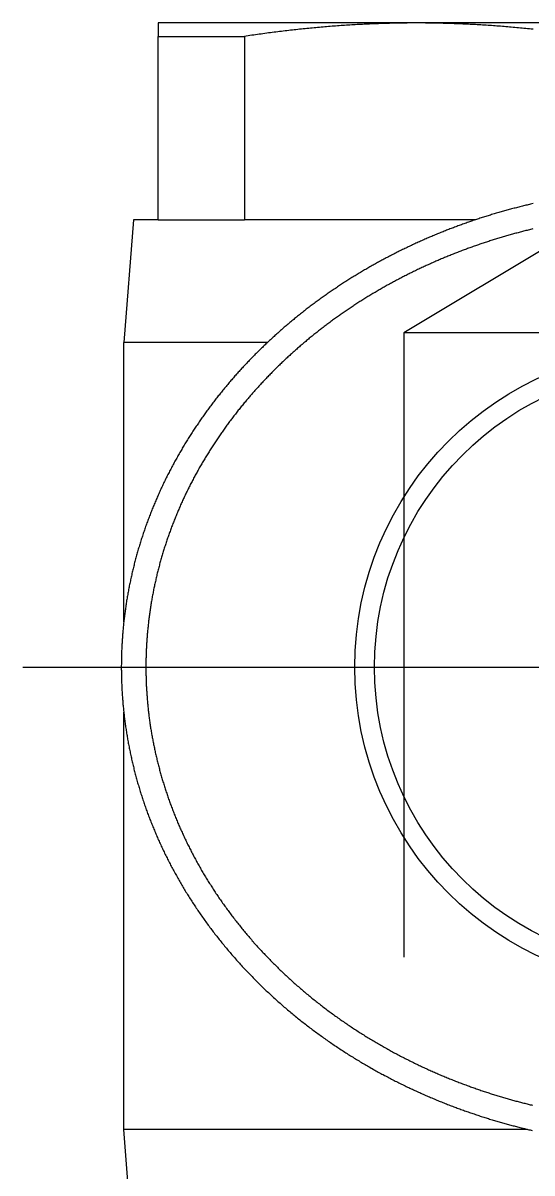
# Model space of a CAD drawing. Extents: x -56 to 44, y -57 to 15.
# Drawn here: x 17.83 to 28.18, y -10.29 to 13.1 of the extents above; entities that cross this region are included whole.
import ezdxf

# ---------------------------------------------------------------- set-up
doc = ezdxf.new("R2010")
doc.units = 0
doc.linetypes.add('CENTER', pattern=[50.8, 31.75, -6.35, 6.35, -6.35])
doc.linetypes.add('DASHED', pattern=[19.05, 12.7, -6.35])
doc.layers.get('0').update_dxf_attribs({"linetype": 'CONTINUOUS'})
doc.layers.add('CENTER', color=1, linetype='CENTER')

msp = doc.modelspace()

# ---------------------------------------------------------------- linework, layer by layer
at = {"color": 7, "linetype": 'CONTINUOUS'}
for p, q in [((25.831, 13.1), (20.581, 13.1)), ((20.581, 13.1), (20.581, 12.827)), ((36.331, 13.1), (25.831, 13.1)), ((20.581, 12.827), (22.334, 12.827)), ((20.581, 9.1), (20.581, 12.827)), ((22.334, 12.827), (22.334, 9.1)), ((20.081, 9.1), (19.881, 6.6)), ((20.581, 9.1), (20.081, 9.1)), ((20.581, 9.1), (22.334, 9.1)), ((22.992, 9.1), (22.334, 9.1)), ((27.043, 9.1), (22.992, 9.1)), ((22.801, 6.6), (19.881, 6.6)), ((19.881, 0.918), (19.881, 6.6)), ((19.881, -9.4), (19.881, -0.918)), ((28.094, -9.4), (19.881, -9.4)), ((20.081, -11.9), (19.881, -9.4))]:
    msp.add_line(p, q, dxfattribs=at)
at = {"color": 3, "linetype": 'DASHED'}
for p, q in [((31.081, 10.105), (25.581, 6.8)), ((36.581, 6.8), (25.581, 6.8)), ((25.581, 6.8), (25.581, -26.2))]:
    msp.add_line(p, q, dxfattribs=at)
at = {"color": 7}
for points in [[(25.831, 13.1, 0), (25.795, 13.1, 0), (25.758, 13.1, 0), (25.721, 13.1, 0), (25.685, 13.1, 0), (25.648, 13.099, 0), (25.611, 13.099, 0), (25.575, 13.098, 0), (25.538, 13.098, 0), (25.502, 13.098, 0), (25.465, 13.097, 0), (25.429, 13.096, 0), (25.392, 13.095, 0), (25.356, 13.095, 0), (25.319, 13.094, 0), (25.283, 13.093, 0), (25.246, 13.092, 0), (25.21, 13.091, 0), (25.173, 13.09, 0), (25.137, 13.089, 0), (25.101, 13.088, 0), (25.064, 13.086, 0), (25.028, 13.085, 0), (24.991, 13.084, 0), (24.955, 13.082, 0), (24.919, 13.081, 0), (24.882, 13.079, 0), (24.846, 13.078, 0), (24.809, 13.076, 0), (24.773, 13.074, 0), (24.737, 13.072, 0), (24.7, 13.07, 0), (24.664, 13.069, 0), (24.628, 13.067, 0), (24.591, 13.065, 0), (24.555, 13.062, 0), (24.518, 13.06, 0), (24.482, 13.058, 0), (24.446, 13.056, 0), (24.409, 13.053, 0), (24.373, 13.051, 0), (24.336, 13.049, 0), (24.3, 13.046, 0), (24.264, 13.044, 0), (24.227, 13.041, 0), (24.191, 13.038, 0), (24.154, 13.036, 0), (24.118, 13.033, 0), (24.081, 13.03, 0), (24.045, 13.027, 0), (24.008, 13.024, 0), (23.972, 13.021, 0), (23.935, 13.018, 0), (23.898, 13.015, 0), (23.862, 13.011, 0), (23.825, 13.008, 0), (23.788, 13.005, 0), (23.752, 13.001, 0), (23.715, 12.998, 0), (23.678, 12.994, 0), (23.642, 12.991, 0), (23.605, 12.987, 0), (23.568, 12.983, 0), (23.531, 12.98, 0), (23.494, 12.976, 0), (23.458, 12.972, 0), (23.421, 12.968, 0), (23.384, 12.964, 0), (23.347, 12.96, 0), (23.31, 12.956, 0), (23.273, 12.952, 0), (23.236, 12.947, 0), (23.198, 12.943, 0), (23.161, 12.939, 0), (23.124, 12.934, 0), (23.087, 12.93, 0), (23.05, 12.925, 0), (23.012, 12.921, 0), (22.975, 12.916, 0), (22.938, 12.911, 0), (22.9, 12.906, 0), (22.863, 12.902, 0), (22.825, 12.897, 0), (22.788, 12.892, 0), (22.75, 12.887, 0), (22.713, 12.882, 0), (22.675, 12.876, 0), (22.637, 12.871, 0), (22.599, 12.866, 0), (22.562, 12.86, 0), (22.524, 12.855, 0), (22.486, 12.85, 0), (22.448, 12.844, 0), (22.41, 12.838, 0), (22.372, 12.833, 0), (22.334, 12.827, 0)], [(28.205, 12.972, 0), (28.168, 12.976, 0), (28.131, 12.98, 0), (28.095, 12.983, 0), (28.058, 12.987, 0), (28.021, 12.991, 0), (27.984, 12.994, 0), (27.948, 12.998, 0), (27.911, 13.001, 0), (27.874, 13.005, 0), (27.838, 13.008, 0), (27.801, 13.011, 0), (27.764, 13.015, 0), (27.728, 13.018, 0), (27.691, 13.021, 0), (27.655, 13.024, 0), (27.618, 13.027, 0), (27.582, 13.03, 0), (27.545, 13.033, 0), (27.509, 13.036, 0), (27.472, 13.038, 0), (27.436, 13.041, 0), (27.399, 13.044, 0), (27.363, 13.046, 0), (27.326, 13.049, 0), (27.29, 13.051, 0), (27.253, 13.053, 0), (27.217, 13.056, 0), (27.181, 13.058, 0), (27.144, 13.06, 0), (27.108, 13.062, 0), (27.072, 13.065, 0), (27.035, 13.067, 0), (26.999, 13.069, 0), (26.962, 13.07, 0), (26.926, 13.072, 0), (26.89, 13.074, 0), (26.853, 13.076, 0), (26.817, 13.078, 0), (26.781, 13.079, 0), (26.744, 13.081, 0), (26.708, 13.082, 0), (26.672, 13.084, 0), (26.635, 13.085, 0), (26.599, 13.086, 0), (26.562, 13.088, 0), (26.526, 13.089, 0), (26.489, 13.09, 0), (26.453, 13.091, 0), (26.417, 13.092, 0), (26.38, 13.093, 0), (26.344, 13.094, 0), (26.307, 13.095, 0), (26.271, 13.095, 0), (26.234, 13.096, 0), (26.198, 13.097, 0), (26.161, 13.098, 0), (26.125, 13.098, 0), (26.088, 13.098, 0), (26.051, 13.099, 0), (26.015, 13.099, 0), (25.978, 13.1, 0), (25.942, 13.1, 0), (25.905, 13.1, 0), (25.868, 13.1, 0), (25.831, 13.1, 0)], [(28.206, 9.426, 0), (28.182, 9.421, 0), (28.157, 9.415, 0), (28.133, 9.409, 0), (28.109, 9.404, 0), (28.085, 9.398, 0), (28.061, 9.392, 0), (28.036, 9.386, 0), (28.012, 9.38, 0), (27.988, 9.374, 0), (27.964, 9.368, 0), (27.94, 9.362, 0), (27.916, 9.356, 0), (27.891, 9.35, 0), (27.867, 9.344, 0), (27.843, 9.337, 0), (27.819, 9.331, 0), (27.795, 9.325, 0), (27.771, 9.318, 0), (27.747, 9.312, 0), (27.723, 9.305, 0), (27.699, 9.299, 0), (27.675, 9.292, 0), (27.651, 9.286, 0), (27.627, 9.279, 0), (27.603, 9.272, 0), (27.579, 9.265, 0), (27.555, 9.259, 0), (27.531, 9.252, 0), (27.507, 9.245, 0), (27.483, 9.238, 0), (27.459, 9.231, 0), (27.435, 9.224, 0), (27.412, 9.217, 0), (27.388, 9.209, 0), (27.364, 9.202, 0), (27.34, 9.195, 0), (27.316, 9.188, 0), (27.292, 9.18, 0), (27.268, 9.173, 0), (27.245, 9.165, 0), (27.221, 9.158, 0), (27.197, 9.15, 0), (27.174, 9.143, 0), (27.15, 9.135, 0), (27.126, 9.128, 0), (27.102, 9.12, 0), (27.079, 9.112, 0), (27.055, 9.104, 0), (27.031, 9.096, 0), (27.008, 9.088, 0), (26.984, 9.08, 0), (26.96, 9.072, 0), (26.937, 9.064, 0), (26.913, 9.056, 0), (26.89, 9.048, 0), (26.866, 9.04, 0), (26.843, 9.032, 0), (26.819, 9.023, 0), (26.796, 9.015, 0), (26.772, 9.006, 0), (26.749, 8.998, 0), (26.725, 8.989, 0), (26.702, 8.981, 0), (26.678, 8.972, 0), (26.655, 8.964, 0), (26.632, 8.955, 0), (26.608, 8.946, 0), (26.585, 8.937, 0), (26.562, 8.929, 0), (26.538, 8.92, 0), (26.515, 8.911, 0), (26.492, 8.902, 0), (26.469, 8.893, 0), (26.445, 8.884, 0), (26.422, 8.875, 0), (26.399, 8.865, 0), (26.376, 8.856, 0), (26.352, 8.847, 0), (26.329, 8.838, 0), (26.306, 8.828, 0), (26.283, 8.819, 0), (26.26, 8.809, 0), (26.237, 8.8, 0), (26.214, 8.79, 0), (26.191, 8.781, 0), (26.168, 8.771, 0), (26.145, 8.761, 0), (26.122, 8.751, 0), (26.099, 8.742, 0), (26.076, 8.732, 0), (26.053, 8.722, 0), (26.03, 8.712, 0), (26.007, 8.702, 0), (25.984, 8.692, 0), (25.961, 8.682, 0), (25.939, 8.672, 0), (25.916, 8.661, 0), (25.893, 8.651, 0), (25.87, 8.641, 0), (25.847, 8.631, 0), (25.825, 8.62, 0), (25.802, 8.61, 0), (25.779, 8.599, 0), (25.756, 8.589, 0), (25.734, 8.578, 0), (25.711, 8.567, 0), (25.689, 8.557, 0), (25.666, 8.546, 0), (25.643, 8.535, 0), (25.621, 8.524, 0), (25.598, 8.514, 0), (25.576, 8.503, 0), (25.553, 8.492, 0), (25.531, 8.481, 0), (25.508, 8.47, 0), (25.486, 8.459, 0), (25.464, 8.447, 0), (25.441, 8.436, 0), (25.419, 8.425, 0), (25.396, 8.414, 0), (25.374, 8.402, 0), (25.352, 8.391, 0), (25.33, 8.379, 0), (25.307, 8.368, 0), (25.285, 8.356, 0), (25.263, 8.345, 0), (25.241, 8.333, 0), (25.218, 8.321, 0), (25.196, 8.31, 0), (25.174, 8.298, 0), (25.152, 8.286, 0), (25.13, 8.274, 0), (25.108, 8.262, 0), (25.086, 8.25, 0), (25.064, 8.238, 0), (25.042, 8.226, 0), (25.02, 8.214, 0), (24.998, 8.202, 0), (24.976, 8.189, 0), (24.954, 8.177, 0), (24.933, 8.165, 0), (24.911, 8.152, 0), (24.889, 8.14, 0), (24.867, 8.128, 0), (24.845, 8.115, 0), (24.824, 8.102, 0), (24.802, 8.09, 0), (24.78, 8.077, 0), (24.759, 8.064, 0), (24.737, 8.052, 0), (24.715, 8.039, 0), (24.694, 8.026, 0), (24.672, 8.013, 0), (24.651, 8, 0), (24.629, 7.987, 0), (24.608, 7.974, 0), (24.587, 7.961, 0), (24.565, 7.948, 0), (24.544, 7.935, 0), (24.522, 7.921, 0), (24.501, 7.908, 0), (24.48, 7.895, 0), (24.459, 7.881, 0), (24.437, 7.868, 0), (24.416, 7.854, 0), (24.395, 7.841, 0), (24.374, 7.827, 0), (24.353, 7.814, 0), (24.331, 7.8, 0), (24.311, 7.786, 0), (24.29, 7.773, 0), (24.268, 7.759, 0), (24.247, 7.745, 0), (24.227, 7.731, 0), (24.206, 7.717, 0), (24.185, 7.703, 0), (24.164, 7.689, 0), (24.143, 7.675, 0), (24.122, 7.661, 0), (24.102, 7.647, 0), (24.081, 7.632, 0), (24.06, 7.618, 0), (24.04, 7.604, 0), (24.019, 7.589, 0), (23.998, 7.575, 0), (23.978, 7.56, 0), (23.957, 7.546, 0), (23.937, 7.531, 0), (23.916, 7.517, 0), (23.896, 7.502, 0), (23.875, 7.487, 0), (23.855, 7.473, 0), (23.835, 7.458, 0), (23.814, 7.443, 0), (23.794, 7.428, 0), (23.774, 7.413, 0), (23.754, 7.398, 0), (23.734, 7.383, 0), (23.713, 7.368, 0), (23.693, 7.353, 0), (23.673, 7.338, 0), (23.653, 7.323, 0), (23.633, 7.307, 0), (23.613, 7.292, 0), (23.593, 7.277, 0), (23.574, 7.261, 0), (23.554, 7.246, 0), (23.534, 7.23, 0), (23.514, 7.215, 0), (23.494, 7.199, 0), (23.475, 7.183, 0), (23.455, 7.168, 0), (23.435, 7.152, 0), (23.416, 7.136, 0), (23.396, 7.12, 0), (23.377, 7.105, 0), (23.357, 7.089, 0), (23.338, 7.073, 0), (23.318, 7.057, 0), (23.299, 7.041, 0), (23.28, 7.025, 0), (23.26, 7.008, 0), (23.241, 6.992, 0), (23.222, 6.976, 0), (23.203, 6.96, 0), (23.184, 6.943, 0), (23.165, 6.927, 0), (23.145, 6.911, 0), (23.126, 6.894, 0), (23.107, 6.878, 0), (23.088, 6.861, 0), (23.07, 6.845, 0), (23.051, 6.828, 0), (23.032, 6.811, 0), (23.013, 6.795, 0), (22.994, 6.778, 0), (22.976, 6.761, 0), (22.957, 6.744, 0), (22.938, 6.727, 0), (22.92, 6.71, 0), (22.901, 6.693, 0), (22.883, 6.676, 0), (22.864, 6.659, 0), (22.846, 6.642, 0), (22.827, 6.625, 0), (22.809, 6.608, 0), (22.791, 6.59, 0), (22.772, 6.573, 0), (22.754, 6.556, 0), (22.736, 6.538, 0), (22.718, 6.521, 0), (22.7, 6.503, 0), (22.681, 6.486, 0), (22.663, 6.468, 0), (22.646, 6.451, 0), (22.628, 6.433, 0), (22.61, 6.415, 0), (22.592, 6.398, 0), (22.574, 6.38, 0), (22.556, 6.362, 0), (22.539, 6.344, 0), (22.521, 6.326, 0), (22.503, 6.308, 0), (22.486, 6.29, 0), (22.468, 6.272, 0), (22.451, 6.254, 0), (22.433, 6.236, 0), (22.416, 6.218, 0), (22.398, 6.199, 0), (22.381, 6.181, 0), (22.364, 6.163, 0), (22.346, 6.144, 0), (22.329, 6.126, 0), (22.312, 6.108, 0), (22.295, 6.089, 0), (22.278, 6.071, 0), (22.261, 6.052, 0), (22.244, 6.033, 0), (22.227, 6.015, 0), (22.21, 5.996, 0), (22.193, 5.977, 0), (22.177, 5.959, 0), (22.16, 5.94, 0), (22.143, 5.921, 0), (22.127, 5.902, 0), (22.11, 5.883, 0), (22.093, 5.864, 0), (22.077, 5.845, 0), (22.061, 5.826, 0), (22.044, 5.807, 0), (22.028, 5.787, 0), (22.011, 5.768, 0), (21.995, 5.749, 0), (21.979, 5.73, 0), (21.963, 5.71, 0), (21.947, 5.691, 0), (21.93, 5.672, 0), (21.915, 5.652, 0), (21.898, 5.633, 0), (21.883, 5.613, 0), (21.867, 5.593, 0), (21.851, 5.574, 0), (21.835, 5.554, 0), (21.819, 5.534, 0), (21.804, 5.515, 0), (21.788, 5.495, 0), (21.773, 5.475, 0), (21.757, 5.455, 0), (21.741, 5.435, 0), (21.726, 5.415, 0), (21.711, 5.395, 0), (21.695, 5.375, 0), (21.68, 5.355, 0), (21.665, 5.335, 0), (21.65, 5.315, 0), (21.634, 5.294, 0), (21.619, 5.274, 0), (21.604, 5.254, 0), (21.589, 5.233, 0), (21.574, 5.213, 0), (21.559, 5.193, 0), (21.545, 5.172, 0), (21.53, 5.152, 0), (21.515, 5.131, 0), (21.5, 5.11, 0), (21.486, 5.09, 0), (21.471, 5.069, 0), (21.457, 5.048, 0), (21.442, 5.028, 0), (21.428, 5.007, 0), (21.414, 4.986, 0), (21.399, 4.965, 0), (21.385, 4.944, 0), (21.371, 4.923, 0), (21.357, 4.902, 0), (21.343, 4.881, 0), (21.328, 4.86, 0), (21.315, 4.839, 0), (21.301, 4.818, 0), (21.287, 4.796, 0), (21.273, 4.775, 0), (21.259, 4.754, 0), (21.245, 4.732, 0), (21.232, 4.711, 0), (21.218, 4.69, 0), (21.205, 4.668, 0), (21.191, 4.647, 0), (21.178, 4.625, 0), (21.164, 4.604, 0), (21.151, 4.582, 0), (21.138, 4.56, 0), (21.125, 4.538, 0), (21.111, 4.517, 0), (21.098, 4.495, 0), (21.085, 4.473, 0), (21.072, 4.451, 0), (21.059, 4.429, 0), (21.047, 4.407, 0), (21.034, 4.385, 0), (21.021, 4.363, 0), (21.008, 4.341, 0), (20.996, 4.319, 0), (20.983, 4.297, 0), (20.971, 4.275, 0), (20.958, 4.253, 0), (20.946, 4.231, 0), (20.933, 4.208, 0), (20.921, 4.186, 0), (20.909, 4.164, 0), (20.897, 4.141, 0), (20.885, 4.119, 0), (20.872, 4.096, 0), (20.861, 4.074, 0), (20.849, 4.051, 0), (20.837, 4.029, 0), (20.825, 4.006, 0), (20.813, 3.984, 0), (20.802, 3.961, 0), (20.79, 3.938, 0), (20.779, 3.915, 0), (20.767, 3.893, 0), (20.756, 3.87, 0), (20.744, 3.847, 0), (20.733, 3.824, 0), (20.722, 3.801, 0), (20.71, 3.778, 0), (20.699, 3.755, 0), (20.688, 3.732, 0), (20.677, 3.709, 0), (20.666, 3.686, 0), (20.656, 3.663, 0), (20.645, 3.64, 0), (20.634, 3.617, 0), (20.623, 3.594, 0), (20.613, 3.57, 0), (20.602, 3.547, 0), (20.592, 3.524, 0), (20.581, 3.5, 0), (20.571, 3.477, 0), (20.561, 3.454, 0), (20.551, 3.43, 0), (20.541, 3.407, 0), (20.53, 3.383, 0), (20.52, 3.36, 0), (20.511, 3.336, 0), (20.501, 3.313, 0), (20.491, 3.289, 0), (20.481, 3.266, 0), (20.471, 3.242, 0), (20.462, 3.218, 0), (20.452, 3.194, 0), (20.443, 3.171, 0), (20.433, 3.147, 0), (20.424, 3.123, 0), (20.415, 3.099, 0), (20.406, 3.075, 0), (20.397, 3.052, 0), (20.388, 3.028, 0), (20.379, 3.004, 0), (20.37, 2.98, 0), (20.361, 2.956, 0), (20.352, 2.932, 0), (20.343, 2.908, 0), (20.335, 2.884, 0), (20.326, 2.86, 0), (20.318, 2.836, 0), (20.309, 2.811, 0), (20.301, 2.787, 0), (20.293, 2.763, 0), (20.284, 2.739, 0), (20.276, 2.715, 0), (20.268, 2.69, 0), (20.26, 2.666, 0), (20.252, 2.642, 0), (20.244, 2.617, 0), (20.237, 2.593, 0), (20.229, 2.569, 0), (20.221, 2.544, 0), (20.214, 2.52, 0), (20.206, 2.495, 0), (20.199, 2.471, 0), (20.191, 2.446, 0), (20.184, 2.422, 0), (20.177, 2.397, 0), (20.17, 2.373, 0), (20.163, 2.348, 0), (20.156, 2.324, 0), (20.149, 2.299, 0), (20.142, 2.274, 0), (20.135, 2.25, 0), (20.128, 2.225, 0), (20.122, 2.2, 0), (20.115, 2.176, 0), (20.109, 2.151, 0), (20.102, 2.126, 0), (20.096, 2.102, 0), (20.09, 2.077, 0), (20.083, 2.052, 0), (20.077, 2.027, 0), (20.071, 2.002, 0), (20.065, 1.978, 0), (20.059, 1.953, 0), (20.053, 1.928, 0), (20.048, 1.903, 0), (20.042, 1.878, 0), (20.036, 1.853, 0), (20.031, 1.828, 0), (20.026, 1.803, 0), (20.02, 1.778, 0), (20.015, 1.753, 0), (20.009, 1.728, 0), (20.004, 1.703, 0), (19.999, 1.678, 0), (19.994, 1.653, 0), (19.989, 1.628, 0), (19.985, 1.603, 0), (19.98, 1.578, 0), (19.975, 1.553, 0), (19.97, 1.528, 0), (19.966, 1.503, 0), (19.961, 1.477, 0), (19.957, 1.452, 0), (19.953, 1.427, 0), (19.948, 1.402, 0), (19.944, 1.377, 0), (19.94, 1.352, 0), (19.936, 1.326, 0), (19.932, 1.301, 0), (19.928, 1.276, 0), (19.924, 1.251, 0), (19.921, 1.225, 0), (19.917, 1.2, 0), (19.913, 1.175, 0), (19.91, 1.15, 0), (19.907, 1.124, 0), (19.903, 1.099, 0), (19.9, 1.074, 0), (19.897, 1.049, 0), (19.893, 1.023, 0), (19.89, 0.998, 0), (19.887, 0.973, 0), (19.885, 0.947, 0), (19.882, 0.922, 0), (19.879, 0.897, 0), (19.876, 0.871, 0), (19.874, 0.846, 0), (19.871, 0.82, 0), (19.869, 0.795, 0), (19.866, 0.77, 0), (19.864, 0.744, 0), (19.862, 0.719, 0), (19.86, 0.693, 0), (19.858, 0.668, 0), (19.856, 0.643, 0), (19.854, 0.617, 0), (19.852, 0.592, 0), (19.85, 0.566, 0), (19.849, 0.541, 0), (19.847, 0.516, 0), (19.846, 0.49, 0), (19.844, 0.465, 0), (19.843, 0.439, 0), (19.841, 0.414, 0), (19.84, 0.388, 0), (19.839, 0.363, 0), (19.838, 0.337, 0), (19.837, 0.312, 0), (19.836, 0.287, 0), (19.835, 0.261, 0), (19.835, 0.236, 0), (19.834, 0.21, 0), (19.833, 0.185, 0), (19.833, 0.159, 0), (19.832, 0.134, 0), (19.832, 0.108, 0), (19.832, 0.083, 0), (19.832, 0.057, 0), (19.831, 0.032, 0), (19.831, 0.006, 0), (19.831, -0.019, 0), (19.831, -0.045, 0), (19.832, -0.07, 0), (19.832, -0.096, 0), (19.832, -0.121, 0), (19.833, -0.146, 0), (19.833, -0.172, 0), (19.834, -0.197, 0), (19.834, -0.223, 0), (19.835, -0.248, 0), (19.836, -0.274, 0), (19.837, -0.299, 0), (19.838, -0.325, 0), (19.839, -0.35, 0), (19.84, -0.376, 0), (19.841, -0.401, 0), (19.842, -0.427, 0), (19.843, -0.452, 0), (19.845, -0.477, 0), (19.846, -0.503, 0), (19.848, -0.528, 0), (19.849, -0.554, 0), (19.851, -0.579, 0), (19.853, -0.605, 0), (19.855, -0.63, 0), (19.857, -0.656, 0), (19.859, -0.681, 0), (19.861, -0.707, 0), (19.863, -0.732, 0), (19.865, -0.757, 0), (19.868, -0.783, 0), (19.87, -0.808, 0), (19.873, -0.834, 0), (19.875, -0.859, 0), (19.878, -0.885, 0), (19.881, -0.91, 0), (19.883, -0.935, 0), (19.886, -0.961, 0), (19.889, -0.986, 0), (19.892, -1.012, 0), (19.895, -1.037, 0), (19.898, -1.062, 0), (19.902, -1.088, 0), (19.905, -1.113, 0), (19.908, -1.139, 0), (19.912, -1.164, 0), (19.915, -1.189, 0), (19.919, -1.215, 0), (19.923, -1.24, 0), (19.927, -1.265, 0), (19.93, -1.291, 0), (19.934, -1.316, 0), (19.938, -1.341, 0), (19.942, -1.367, 0), (19.947, -1.392, 0), (19.951, -1.418, 0), (19.955, -1.443, 0), (19.96, -1.468, 0), (19.964, -1.494, 0), (19.969, -1.519, 0), (19.973, -1.544, 0), (19.978, -1.569, 0), (19.983, -1.595, 0), (19.988, -1.62, 0), (19.993, -1.645, 0), (19.998, -1.671, 0), (20.003, -1.696, 0), (20.008, -1.721, 0), (20.013, -1.746, 0), (20.019, -1.772, 0), (20.024, -1.797, 0), (20.03, -1.822, 0), (20.035, -1.847, 0), (20.041, -1.873, 0), (20.047, -1.898, 0), (20.052, -1.923, 0), (20.058, -1.948, 0), (20.064, -1.973, 0), (20.07, -1.999, 0), (20.076, -2.024, 0), (20.083, -2.049, 0), (20.089, -2.074, 0), (20.095, -2.099, 0), (20.102, -2.124, 0), (20.108, -2.15, 0), (20.115, -2.175, 0), (20.122, -2.2, 0), (20.128, -2.225, 0), (20.135, -2.25, 0), (20.142, -2.275, 0), (20.149, -2.3, 0), (20.156, -2.325, 0), (20.163, -2.35, 0), (20.17, -2.376, 0), (20.178, -2.401, 0), (20.185, -2.426, 0), (20.192, -2.451, 0), (20.2, -2.476, 0), (20.208, -2.501, 0), (20.215, -2.526, 0), (20.223, -2.551, 0), (20.231, -2.576, 0), (20.239, -2.601, 0), (20.247, -2.626, 0), (20.255, -2.651, 0), (20.263, -2.675, 0), (20.271, -2.7, 0), (20.28, -2.725, 0), (20.288, -2.75, 0), (20.297, -2.775, 0), (20.305, -2.8, 0), (20.314, -2.825, 0), (20.323, -2.85, 0), (20.331, -2.875, 0), (20.34, -2.899, 0), (20.349, -2.924, 0), (20.358, -2.949, 0), (20.367, -2.974, 0), (20.377, -2.999, 0), (20.386, -3.023, 0), (20.395, -3.048, 0), (20.405, -3.073, 0), (20.414, -3.098, 0), (20.424, -3.122, 0), (20.433, -3.147, 0), (20.443, -3.172, 0), (20.453, -3.196, 0), (20.463, -3.221, 0), (20.473, -3.246, 0), (20.483, -3.27, 0), (20.493, -3.295, 0), (20.503, -3.319, 0), (20.514, -3.344, 0), (20.524, -3.369, 0), (20.535, -3.393, 0), (20.545, -3.418, 0), (20.556, -3.442, 0), (20.567, -3.467, 0), (20.577, -3.491, 0), (20.588, -3.516, 0), (20.599, -3.54, 0), (20.61, -3.565, 0), (20.621, -3.589, 0), (20.633, -3.613, 0), (20.644, -3.638, 0), (20.655, -3.662, 0), (20.667, -3.687, 0), (20.678, -3.711, 0), (20.69, -3.735, 0), (20.701, -3.759, 0), (20.713, -3.784, 0), (20.725, -3.808, 0), (20.737, -3.832, 0), (20.749, -3.856, 0), (20.761, -3.881, 0), (20.773, -3.905, 0), (20.785, -3.929, 0), (20.798, -3.953, 0), (20.81, -3.977, 0), (20.823, -4.001, 0), (20.835, -4.026, 0), (20.848, -4.05, 0), (20.86, -4.074, 0), (20.873, -4.098, 0), (20.886, -4.122, 0), (20.899, -4.146, 0), (20.912, -4.17, 0), (20.925, -4.194, 0), (20.938, -4.218, 0), (20.952, -4.241, 0), (20.965, -4.265, 0), (20.979, -4.289, 0), (20.992, -4.313, 0), (21.006, -4.337, 0), (21.019, -4.361, 0), (21.033, -4.384, 0), (21.047, -4.408, 0), (21.061, -4.432, 0), (21.075, -4.456, 0), (21.089, -4.479, 0), (21.103, -4.503, 0), (21.117, -4.527, 0), (21.132, -4.55, 0), (21.146, -4.574, 0), (21.161, -4.597, 0), (21.175, -4.621, 0), (21.19, -4.644, 0), (21.205, -4.668, 0), (21.219, -4.691, 0), (21.234, -4.715, 0), (21.249, -4.738, 0), (21.264, -4.762, 0), (21.279, -4.785, 0), (21.295, -4.808, 0), (21.31, -4.832, 0), (21.325, -4.855, 0), (21.341, -4.878, 0), (21.357, -4.902, 0), (21.372, -4.925, 0), (21.388, -4.948, 0), (21.404, -4.971, 0), (21.419, -4.994, 0), (21.435, -5.017, 0), (21.451, -5.04, 0), (21.468, -5.064, 0), (21.484, -5.087, 0), (21.5, -5.11, 0), (21.516, -5.132, 0), (21.533, -5.155, 0), (21.549, -5.178, 0), (21.566, -5.201, 0), (21.583, -5.224, 0), (21.599, -5.247, 0), (21.616, -5.27, 0), (21.633, -5.292, 0), (21.65, -5.315, 0), (21.667, -5.338, 0), (21.684, -5.36, 0), (21.701, -5.383, 0), (21.719, -5.405, 0), (21.736, -5.428, 0), (21.753, -5.45, 0), (21.771, -5.473, 0), (21.788, -5.495, 0), (21.806, -5.518, 0), (21.824, -5.54, 0), (21.842, -5.562, 0), (21.86, -5.585, 0), (21.878, -5.607, 0), (21.896, -5.629, 0), (21.914, -5.651, 0), (21.932, -5.673, 0), (21.95, -5.695, 0), (21.968, -5.717, 0), (21.987, -5.739, 0), (22.005, -5.761, 0), (22.024, -5.783, 0), (22.043, -5.805, 0), (22.061, -5.827, 0), (22.08, -5.849, 0), (22.099, -5.87, 0), (22.118, -5.892, 0), (22.137, -5.914, 0), (22.156, -5.935, 0), (22.175, -5.957, 0), (22.194, -5.978, 0), (22.214, -6, 0), (22.233, -6.021, 0), (22.252, -6.042, 0), (22.272, -6.064, 0), (22.291, -6.085, 0), (22.311, -6.106, 0), (22.331, -6.127, 0), (22.351, -6.149, 0), (22.37, -6.17, 0), (22.39, -6.191, 0), (22.41, -6.212, 0), (22.43, -6.233, 0), (22.45, -6.253, 0), (22.47, -6.274, 0), (22.491, -6.295, 0), (22.511, -6.316, 0), (22.531, -6.336, 0), (22.552, -6.357, 0), (22.572, -6.378, 0), (22.593, -6.398, 0), (22.613, -6.419, 0), (22.634, -6.439, 0), (22.655, -6.459, 0), (22.675, -6.48, 0), (22.696, -6.5, 0), (22.717, -6.52, 0), (22.738, -6.54, 0), (22.759, -6.56, 0), (22.78, -6.58, 0), (22.801, -6.6, 0), (22.823, -6.62, 0), (22.844, -6.64, 0), (22.865, -6.66, 0), (22.887, -6.68, 0), (22.908, -6.699, 0), (22.929, -6.719, 0), (22.951, -6.739, 0), (22.973, -6.758, 0), (22.994, -6.778, 0), (23.016, -6.797, 0), (23.038, -6.816, 0), (23.059, -6.836, 0), (23.081, -6.855, 0), (23.103, -6.874, 0), (23.125, -6.893, 0), (23.147, -6.912, 0), (23.169, -6.931, 0), (23.191, -6.95, 0), (23.213, -6.969, 0), (23.236, -6.988, 0), (23.258, -7.006, 0), (23.28, -7.025, 0), (23.303, -7.044, 0), (23.325, -7.062, 0), (23.348, -7.081, 0), (23.37, -7.099, 0), (23.392, -7.117, 0), (23.415, -7.136, 0), (23.438, -7.154, 0), (23.46, -7.172, 0), (23.483, -7.19, 0), (23.506, -7.208, 0), (23.529, -7.226, 0), (23.552, -7.244, 0), (23.575, -7.262, 0), (23.598, -7.28, 0), (23.62, -7.297, 0), (23.644, -7.315, 0), (23.667, -7.333, 0), (23.69, -7.35, 0), (23.713, -7.367, 0), (23.736, -7.385, 0), (23.759, -7.402, 0), (23.783, -7.419, 0), (23.806, -7.437, 0), (23.829, -7.454, 0), (23.853, -7.471, 0), (23.876, -7.488, 0), (23.9, -7.505, 0), (23.923, -7.521, 0), (23.947, -7.538, 0), (23.97, -7.555, 0), (23.994, -7.572, 0), (24.017, -7.588, 0), (24.041, -7.605, 0), (24.065, -7.621, 0), (24.088, -7.637, 0), (24.112, -7.654, 0), (24.136, -7.67, 0), (24.16, -7.686, 0), (24.184, -7.702, 0), (24.208, -7.718, 0), (24.232, -7.734, 0), (24.255, -7.75, 0), (24.279, -7.766, 0), (24.303, -7.782, 0), (24.327, -7.797, 0), (24.352, -7.813, 0), (24.376, -7.829, 0), (24.4, -7.844, 0), (24.424, -7.859, 0), (24.448, -7.875, 0), (24.472, -7.89, 0), (24.496, -7.905, 0), (24.521, -7.92, 0), (24.545, -7.935, 0), (24.569, -7.95, 0), (24.593, -7.965, 0), (24.618, -7.98, 0), (24.642, -7.995, 0), (24.666, -8.01, 0), (24.691, -8.024, 0), (24.715, -8.039, 0), (24.74, -8.053, 0), (24.764, -8.068, 0), (24.788, -8.082, 0), (24.813, -8.096, 0), (24.837, -8.11, 0), (24.862, -8.125, 0), (24.886, -8.139, 0), (24.911, -8.153, 0), (24.936, -8.166, 0), (24.96, -8.18, 0), (24.985, -8.194, 0), (25.009, -8.208, 0), (25.034, -8.221, 0), (25.058, -8.235, 0), (25.083, -8.248, 0), (25.108, -8.262, 0), (25.132, -8.275, 0), (25.157, -8.288, 0), (25.182, -8.302, 0), (25.206, -8.315, 0), (25.231, -8.328, 0), (25.256, -8.341, 0), (25.28, -8.354, 0), (25.305, -8.367, 0), (25.33, -8.379, 0), (25.355, -8.392, 0), (25.379, -8.405, 0), (25.404, -8.417, 0), (25.429, -8.43, 0), (25.453, -8.442, 0), (25.478, -8.455, 0), (25.503, -8.467, 0), (25.528, -8.479, 0), (25.553, -8.491, 0), (25.577, -8.503, 0), (25.602, -8.515, 0), (25.627, -8.527, 0), (25.652, -8.539, 0), (25.677, -8.551, 0), (25.701, -8.563, 0), (25.726, -8.574, 0), (25.751, -8.586, 0), (25.776, -8.598, 0), (25.8, -8.609, 0), (25.825, -8.62, 0), (25.85, -8.632, 0), (25.875, -8.643, 0), (25.9, -8.654, 0), (25.924, -8.665, 0), (25.949, -8.676, 0), (25.974, -8.687, 0), (25.999, -8.698, 0), (26.024, -8.709, 0), (26.048, -8.72, 0), (26.073, -8.731, 0), (26.098, -8.741, 0), (26.123, -8.752, 0), (26.147, -8.762, 0), (26.172, -8.773, 0), (26.197, -8.783, 0), (26.221, -8.793, 0), (26.246, -8.804, 0), (26.271, -8.814, 0), (26.296, -8.824, 0), (26.32, -8.834, 0), (26.345, -8.844, 0), (26.37, -8.854, 0), (26.394, -8.864, 0), (26.419, -8.873, 0), (26.444, -8.883, 0), (26.468, -8.893, 0), (26.493, -8.902, 0), (26.518, -8.912, 0), (26.542, -8.921, 0), (26.567, -8.931, 0), (26.592, -8.94, 0), (26.616, -8.949, 0), (26.641, -8.958, 0), (26.665, -8.967, 0), (26.69, -8.976, 0), (26.715, -8.985, 0), (26.739, -8.994, 0), (26.764, -9.003, 0), (26.788, -9.012, 0), (26.813, -9.021, 0), (26.837, -9.029, 0), (26.862, -9.038, 0), (26.886, -9.047, 0), (26.911, -9.055, 0), (26.935, -9.063, 0), (26.959, -9.072, 0), (26.984, -9.08, 0), (27.008, -9.088, 0), (27.032, -9.097, 0), (27.057, -9.105, 0), (27.081, -9.113, 0), (27.105, -9.121, 0), (27.13, -9.129, 0), (27.154, -9.136, 0), (27.178, -9.144, 0), (27.202, -9.152, 0), (27.227, -9.16, 0), (27.251, -9.167, 0), (27.275, -9.175, 0), (27.299, -9.182, 0), (27.323, -9.19, 0), (27.347, -9.197, 0), (27.371, -9.204, 0), (27.395, -9.212, 0), (27.419, -9.219, 0), (27.443, -9.226, 0), (27.467, -9.233, 0), (27.491, -9.24, 0), (27.515, -9.247, 0), (27.539, -9.254, 0), (27.562, -9.261, 0), (27.586, -9.267, 0), (27.61, -9.274, 0), (27.634, -9.281, 0), (27.657, -9.287, 0), (27.681, -9.294, 0), (27.704, -9.3, 0), (27.728, -9.307, 0), (27.752, -9.313, 0), (27.775, -9.319, 0), (27.799, -9.326, 0), (27.822, -9.332, 0), (27.845, -9.338, 0), (27.869, -9.344, 0), (27.892, -9.35, 0), (27.915, -9.356, 0), (27.939, -9.362, 0), (27.962, -9.368, 0), (27.985, -9.373, 0), (28.008, -9.379, 0), (28.031, -9.385, 0), (28.054, -9.39, 0), (28.077, -9.396, 0), (28.1, -9.401, 0), (28.123, -9.407, 0), (28.146, -9.412, 0), (28.169, -9.418, 0), (28.191, -9.423, 0)], [(28.201, 8.912, 0), (28.178, 8.906, 0), (28.155, 8.9, 0), (28.131, 8.895, 0), (28.108, 8.889, 0), (28.085, 8.883, 0), (28.062, 8.877, 0), (28.039, 8.871, 0), (28.015, 8.865, 0), (27.992, 8.86, 0), (27.969, 8.854, 0), (27.946, 8.847, 0), (27.923, 8.841, 0), (27.9, 8.835, 0), (27.877, 8.829, 0), (27.854, 8.823, 0), (27.831, 8.817, 0), (27.808, 8.81, 0), (27.785, 8.804, 0), (27.762, 8.797, 0), (27.738, 8.791, 0), (27.715, 8.784, 0), (27.692, 8.778, 0), (27.669, 8.771, 0), (27.646, 8.765, 0), (27.623, 8.758, 0), (27.601, 8.751, 0), (27.578, 8.744, 0), (27.555, 8.738, 0), (27.532, 8.731, 0), (27.509, 8.724, 0), (27.486, 8.717, 0), (27.463, 8.71, 0), (27.44, 8.703, 0), (27.418, 8.696, 0), (27.395, 8.689, 0), (27.372, 8.681, 0), (27.349, 8.674, 0), (27.326, 8.667, 0), (27.304, 8.659, 0), (27.281, 8.652, 0), (27.258, 8.645, 0), (27.235, 8.637, 0), (27.213, 8.63, 0), (27.19, 8.622, 0), (27.167, 8.614, 0), (27.145, 8.607, 0), (27.122, 8.599, 0), (27.099, 8.591, 0), (27.077, 8.584, 0), (27.054, 8.576, 0), (27.032, 8.568, 0), (27.009, 8.56, 0), (26.986, 8.552, 0), (26.964, 8.544, 0), (26.941, 8.536, 0), (26.919, 8.528, 0), (26.896, 8.52, 0), (26.874, 8.511, 0), (26.852, 8.503, 0), (26.829, 8.495, 0), (26.807, 8.487, 0), (26.784, 8.478, 0), (26.762, 8.47, 0), (26.739, 8.461, 0), (26.717, 8.453, 0), (26.695, 8.444, 0), (26.672, 8.435, 0), (26.65, 8.427, 0), (26.628, 8.418, 0), (26.605, 8.409, 0), (26.583, 8.401, 0), (26.561, 8.392, 0), (26.539, 8.383, 0), (26.517, 8.374, 0), (26.494, 8.365, 0), (26.472, 8.356, 0), (26.45, 8.347, 0), (26.428, 8.338, 0), (26.406, 8.328, 0), (26.384, 8.319, 0), (26.362, 8.31, 0), (26.34, 8.301, 0), (26.318, 8.291, 0), (26.296, 8.282, 0), (26.274, 8.273, 0), (26.252, 8.263, 0), (26.23, 8.253, 0), (26.208, 8.244, 0), (26.186, 8.234, 0), (26.164, 8.225, 0), (26.142, 8.215, 0), (26.12, 8.205, 0), (26.098, 8.195, 0), (26.076, 8.185, 0), (26.055, 8.176, 0), (26.033, 8.166, 0), (26.011, 8.156, 0), (25.989, 8.146, 0), (25.968, 8.135, 0), (25.946, 8.125, 0), (25.924, 8.115, 0), (25.902, 8.105, 0), (25.881, 8.095, 0), (25.859, 8.084, 0), (25.838, 8.074, 0), (25.816, 8.063, 0), (25.794, 8.053, 0), (25.773, 8.043, 0), (25.751, 8.032, 0), (25.73, 8.021, 0), (25.709, 8.011, 0), (25.687, 8, 0), (25.666, 7.989, 0), (25.644, 7.979, 0), (25.623, 7.968, 0), (25.601, 7.957, 0), (25.58, 7.946, 0), (25.559, 7.935, 0), (25.537, 7.924, 0), (25.516, 7.913, 0), (25.495, 7.902, 0), (25.474, 7.891, 0), (25.452, 7.879, 0), (25.431, 7.868, 0), (25.41, 7.857, 0), (25.389, 7.846, 0), (25.368, 7.834, 0), (25.347, 7.823, 0), (25.326, 7.811, 0), (25.305, 7.8, 0), (25.284, 7.788, 0), (25.262, 7.777, 0), (25.241, 7.765, 0), (25.221, 7.753, 0), (25.2, 7.741, 0), (25.179, 7.73, 0), (25.158, 7.718, 0), (25.137, 7.706, 0), (25.116, 7.694, 0), (25.095, 7.682, 0), (25.075, 7.67, 0), (25.054, 7.658, 0), (25.033, 7.646, 0), (25.012, 7.634, 0), (24.992, 7.621, 0), (24.971, 7.609, 0), (24.95, 7.597, 0), (24.93, 7.585, 0), (24.909, 7.572, 0), (24.889, 7.56, 0), (24.868, 7.547, 0), (24.848, 7.535, 0), (24.827, 7.522, 0), (24.807, 7.509, 0), (24.786, 7.497, 0), (24.766, 7.484, 0), (24.746, 7.471, 0), (24.725, 7.459, 0), (24.705, 7.446, 0), (24.685, 7.433, 0), (24.665, 7.42, 0), (24.644, 7.407, 0), (24.624, 7.394, 0), (24.604, 7.381, 0), (24.584, 7.368, 0), (24.564, 7.355, 0), (24.544, 7.341, 0), (24.524, 7.328, 0), (24.504, 7.315, 0), (24.484, 7.302, 0), (24.464, 7.288, 0), (24.444, 7.275, 0), (24.424, 7.261, 0), (24.404, 7.248, 0), (24.384, 7.234, 0), (24.365, 7.221, 0), (24.345, 7.207, 0), (24.325, 7.193, 0), (24.305, 7.18, 0), (24.286, 7.166, 0), (24.266, 7.152, 0), (24.247, 7.138, 0), (24.227, 7.124, 0), (24.207, 7.11, 0), (24.188, 7.096, 0), (24.168, 7.082, 0), (24.149, 7.068, 0), (24.13, 7.054, 0), (24.11, 7.04, 0), (24.091, 7.026, 0), (24.072, 7.011, 0), (24.052, 6.997, 0), (24.033, 6.983, 0), (24.014, 6.968, 0), (23.995, 6.954, 0), (23.976, 6.939, 0), (23.956, 6.925, 0), (23.937, 6.91, 0), (23.918, 6.896, 0), (23.899, 6.881, 0), (23.88, 6.866, 0), (23.861, 6.852, 0), (23.842, 6.837, 0), (23.824, 6.822, 0), (23.805, 6.807, 0), (23.786, 6.792, 0), (23.767, 6.777, 0), (23.748, 6.762, 0), (23.73, 6.747, 0), (23.711, 6.732, 0), (23.692, 6.717, 0), (23.674, 6.702, 0), (23.655, 6.687, 0), (23.637, 6.671, 0), (23.618, 6.656, 0), (23.6, 6.641, 0), (23.582, 6.625, 0), (23.563, 6.61, 0), (23.545, 6.594, 0), (23.527, 6.579, 0), (23.508, 6.563, 0), (23.49, 6.548, 0), (23.472, 6.532, 0), (23.454, 6.516, 0), (23.436, 6.501, 0), (23.418, 6.485, 0), (23.4, 6.469, 0), (23.382, 6.453, 0), (23.364, 6.437, 0), (23.346, 6.421, 0), (23.328, 6.405, 0), (23.31, 6.389, 0), (23.292, 6.373, 0), (23.275, 6.357, 0), (23.257, 6.341, 0), (23.239, 6.325, 0), (23.221, 6.309, 0), (23.204, 6.292, 0), (23.186, 6.276, 0), (23.169, 6.26, 0), (23.151, 6.243, 0), (23.134, 6.227, 0), (23.117, 6.21, 0), (23.099, 6.194, 0), (23.082, 6.177, 0), (23.065, 6.161, 0), (23.047, 6.144, 0), (23.03, 6.127, 0), (23.013, 6.111, 0), (22.996, 6.094, 0), (22.979, 6.077, 0), (22.962, 6.06, 0), (22.945, 6.043, 0), (22.928, 6.026, 0), (22.911, 6.01, 0), (22.894, 5.992, 0), (22.877, 5.975, 0), (22.86, 5.958, 0), (22.844, 5.941, 0), (22.827, 5.924, 0), (22.811, 5.907, 0), (22.794, 5.89, 0), (22.777, 5.872, 0), (22.761, 5.855, 0), (22.744, 5.838, 0), (22.728, 5.82, 0), (22.712, 5.803, 0), (22.695, 5.785, 0), (22.679, 5.768, 0), (22.663, 5.75, 0), (22.646, 5.732, 0), (22.63, 5.715, 0), (22.614, 5.697, 0), (22.598, 5.679, 0), (22.582, 5.662, 0), (22.566, 5.644, 0), (22.55, 5.626, 0), (22.534, 5.608, 0), (22.518, 5.59, 0), (22.502, 5.572, 0), (22.487, 5.554, 0), (22.471, 5.536, 0), (22.455, 5.518, 0), (22.44, 5.5, 0), (22.424, 5.482, 0), (22.409, 5.463, 0), (22.393, 5.445, 0), (22.378, 5.427, 0), (22.362, 5.409, 0), (22.347, 5.39, 0), (22.331, 5.372, 0), (22.316, 5.353, 0), (22.301, 5.335, 0), (22.286, 5.316, 0), (22.271, 5.298, 0), (22.256, 5.279, 0), (22.241, 5.26, 0), (22.226, 5.242, 0), (22.211, 5.223, 0), (22.196, 5.204, 0), (22.181, 5.185, 0), (22.166, 5.167, 0), (22.151, 5.148, 0), (22.137, 5.129, 0), (22.122, 5.11, 0), (22.107, 5.091, 0), (22.093, 5.072, 0), (22.078, 5.053, 0), (22.064, 5.034, 0), (22.049, 5.014, 0), (22.035, 4.995, 0), (22.021, 4.976, 0), (22.007, 4.957, 0), (21.992, 4.937, 0), (21.978, 4.918, 0), (21.964, 4.899, 0), (21.95, 4.879, 0), (21.936, 4.86, 0), (21.922, 4.84, 0), (21.908, 4.821, 0), (21.894, 4.801, 0), (21.881, 4.782, 0), (21.867, 4.762, 0), (21.853, 4.742, 0), (21.839, 4.723, 0), (21.826, 4.703, 0), (21.812, 4.683, 0), (21.799, 4.663, 0), (21.785, 4.643, 0), (21.772, 4.623, 0), (21.759, 4.603, 0), (21.745, 4.583, 0), (21.732, 4.563, 0), (21.719, 4.543, 0), (21.706, 4.523, 0), (21.692, 4.503, 0), (21.68, 4.483, 0), (21.666, 4.463, 0), (21.654, 4.442, 0), (21.641, 4.422, 0), (21.628, 4.402, 0), (21.615, 4.381, 0), (21.602, 4.361, 0), (21.59, 4.341, 0), (21.577, 4.32, 0), (21.564, 4.3, 0), (21.552, 4.279, 0), (21.54, 4.259, 0), (21.527, 4.238, 0), (21.515, 4.217, 0), (21.503, 4.197, 0), (21.49, 4.176, 0), (21.478, 4.155, 0), (21.466, 4.134, 0), (21.454, 4.113, 0), (21.442, 4.093, 0), (21.43, 4.072, 0), (21.418, 4.051, 0), (21.406, 4.03, 0), (21.394, 4.009, 0), (21.383, 3.988, 0), (21.371, 3.967, 0), (21.359, 3.946, 0), (21.348, 3.924, 0), (21.336, 3.903, 0), (21.325, 3.882, 0), (21.314, 3.861, 0), (21.302, 3.84, 0), (21.291, 3.818, 0), (21.28, 3.797, 0), (21.269, 3.776, 0), (21.258, 3.754, 0), (21.247, 3.733, 0), (21.235, 3.711, 0), (21.225, 3.69, 0), (21.214, 3.668, 0), (21.203, 3.647, 0), (21.192, 3.625, 0), (21.181, 3.603, 0), (21.171, 3.582, 0), (21.16, 3.56, 0), (21.15, 3.538, 0), (21.139, 3.517, 0), (21.129, 3.495, 0), (21.119, 3.473, 0), (21.108, 3.451, 0), (21.098, 3.429, 0), (21.088, 3.408, 0), (21.078, 3.386, 0), (21.068, 3.364, 0), (21.058, 3.342, 0), (21.048, 3.32, 0), (21.038, 3.298, 0), (21.029, 3.276, 0), (21.019, 3.253, 0), (21.009, 3.231, 0), (21, 3.209, 0), (20.99, 3.187, 0), (20.981, 3.165, 0), (20.971, 3.143, 0), (20.962, 3.12, 0), (20.953, 3.098, 0), (20.944, 3.076, 0), (20.935, 3.053, 0), (20.926, 3.031, 0), (20.917, 3.009, 0), (20.908, 2.986, 0), (20.899, 2.964, 0), (20.89, 2.941, 0), (20.881, 2.919, 0), (20.873, 2.896, 0), (20.864, 2.874, 0), (20.855, 2.851, 0), (20.847, 2.829, 0), (20.839, 2.806, 0), (20.83, 2.784, 0), (20.822, 2.761, 0), (20.814, 2.738, 0), (20.806, 2.716, 0), (20.797, 2.693, 0), (20.79, 2.67, 0), (20.782, 2.647, 0), (20.774, 2.624, 0), (20.766, 2.602, 0), (20.758, 2.579, 0), (20.75, 2.556, 0), (20.743, 2.533, 0), (20.735, 2.51, 0), (20.728, 2.487, 0), (20.72, 2.464, 0), (20.713, 2.441, 0), (20.706, 2.418, 0), (20.698, 2.395, 0), (20.691, 2.372, 0), (20.684, 2.349, 0), (20.677, 2.326, 0), (20.67, 2.303, 0), (20.663, 2.28, 0), (20.657, 2.257, 0), (20.65, 2.234, 0), (20.643, 2.211, 0), (20.637, 2.188, 0), (20.63, 2.164, 0), (20.624, 2.141, 0), (20.617, 2.118, 0), (20.611, 2.095, 0), (20.605, 2.071, 0), (20.599, 2.048, 0), (20.592, 2.025, 0), (20.586, 2.001, 0), (20.58, 1.978, 0), (20.575, 1.955, 0), (20.569, 1.931, 0), (20.563, 1.908, 0), (20.557, 1.885, 0), (20.552, 1.861, 0), (20.546, 1.838, 0), (20.541, 1.814, 0), (20.535, 1.791, 0), (20.53, 1.768, 0), (20.524, 1.744, 0), (20.519, 1.721, 0), (20.514, 1.697, 0), (20.509, 1.674, 0), (20.504, 1.65, 0), (20.499, 1.626, 0), (20.494, 1.603, 0), (20.489, 1.579, 0), (20.485, 1.556, 0), (20.48, 1.532, 0), (20.476, 1.509, 0), (20.471, 1.485, 0), (20.466, 1.461, 0), (20.462, 1.438, 0), (20.458, 1.414, 0), (20.454, 1.39, 0), (20.45, 1.367, 0), (20.445, 1.343, 0), (20.441, 1.319, 0), (20.438, 1.296, 0), (20.434, 1.272, 0), (20.43, 1.248, 0), (20.426, 1.224, 0), (20.422, 1.201, 0), (20.419, 1.177, 0), (20.415, 1.153, 0), (20.412, 1.129, 0), (20.409, 1.106, 0), (20.405, 1.082, 0), (20.402, 1.058, 0), (20.399, 1.034, 0), (20.396, 1.01, 0), (20.393, 0.987, 0), (20.39, 0.963, 0), (20.387, 0.939, 0), (20.384, 0.915, 0), (20.381, 0.891, 0), (20.379, 0.867, 0), (20.376, 0.844, 0), (20.374, 0.82, 0), (20.371, 0.796, 0), (20.369, 0.772, 0), (20.367, 0.748, 0), (20.364, 0.724, 0), (20.362, 0.7, 0), (20.36, 0.676, 0), (20.358, 0.652, 0), (20.356, 0.629, 0), (20.354, 0.605, 0), (20.353, 0.581, 0), (20.351, 0.557, 0), (20.349, 0.533, 0), (20.348, 0.509, 0), (20.346, 0.485, 0), (20.345, 0.461, 0), (20.343, 0.437, 0), (20.342, 0.413, 0), (20.341, 0.389, 0), (20.34, 0.365, 0), (20.339, 0.341, 0), (20.338, 0.317, 0), (20.337, 0.294, 0), (20.336, 0.27, 0), (20.335, 0.246, 0), (20.334, 0.222, 0), (20.334, 0.198, 0), (20.333, 0.174, 0), (20.333, 0.15, 0), (20.332, 0.126, 0), (20.332, 0.102, 0), (20.332, 0.078, 0), (20.332, 0.054, 0), (20.331, 0.03, 0), (20.331, 0.006, 0), (20.331, -0.018, 0), (20.331, -0.042, 0), (20.332, -0.066, 0), (20.332, -0.09, 0), (20.332, -0.114, 0), (20.333, -0.138, 0), (20.333, -0.162, 0), (20.334, -0.186, 0), (20.334, -0.21, 0), (20.335, -0.234, 0), (20.336, -0.258, 0), (20.336, -0.282, 0), (20.337, -0.306, 0), (20.338, -0.329, 0), (20.339, -0.353, 0), (20.34, -0.377, 0), (20.341, -0.401, 0), (20.343, -0.425, 0), (20.344, -0.449, 0), (20.346, -0.473, 0), (20.347, -0.497, 0), (20.349, -0.521, 0), (20.35, -0.545, 0), (20.352, -0.569, 0), (20.354, -0.593, 0), (20.355, -0.617, 0), (20.357, -0.641, 0), (20.359, -0.665, 0), (20.361, -0.689, 0), (20.363, -0.713, 0), (20.366, -0.737, 0), (20.368, -0.76, 0), (20.37, -0.784, 0), (20.372, -0.808, 0), (20.375, -0.832, 0), (20.378, -0.856, 0), (20.38, -0.88, 0), (20.383, -0.904, 0), (20.386, -0.928, 0), (20.389, -0.952, 0), (20.391, -0.976, 0), (20.394, -1, 0), (20.398, -1.024, 0), (20.401, -1.047, 0), (20.404, -1.071, 0), (20.407, -1.095, 0), (20.41, -1.119, 0), (20.414, -1.143, 0), (20.417, -1.167, 0), (20.421, -1.191, 0), (20.425, -1.215, 0), (20.428, -1.238, 0), (20.432, -1.262, 0), (20.436, -1.286, 0), (20.44, -1.31, 0), (20.444, -1.334, 0), (20.448, -1.358, 0), (20.452, -1.382, 0), (20.456, -1.405, 0), (20.461, -1.429, 0), (20.465, -1.453, 0), (20.47, -1.477, 0), (20.474, -1.501, 0), (20.479, -1.525, 0), (20.483, -1.548, 0), (20.488, -1.572, 0), (20.493, -1.596, 0), (20.498, -1.62, 0), (20.503, -1.644, 0), (20.508, -1.667, 0), (20.513, -1.691, 0), (20.518, -1.715, 0), (20.523, -1.739, 0), (20.529, -1.762, 0), (20.534, -1.786, 0), (20.539, -1.81, 0), (20.545, -1.834, 0), (20.551, -1.857, 0), (20.556, -1.881, 0), (20.562, -1.905, 0), (20.568, -1.929, 0), (20.574, -1.952, 0), (20.58, -1.976, 0), (20.586, -2, 0), (20.592, -2.023, 0), (20.598, -2.047, 0), (20.605, -2.071, 0), (20.611, -2.094, 0), (20.617, -2.118, 0), (20.624, -2.142, 0), (20.63, -2.165, 0), (20.637, -2.189, 0), (20.644, -2.213, 0), (20.651, -2.236, 0), (20.657, -2.26, 0), (20.665, -2.284, 0), (20.672, -2.307, 0), (20.679, -2.331, 0), (20.686, -2.354, 0), (20.693, -2.378, 0), (20.7, -2.401, 0), (20.708, -2.425, 0), (20.715, -2.449, 0), (20.723, -2.472, 0), (20.73, -2.496, 0), (20.738, -2.519, 0), (20.746, -2.543, 0), (20.754, -2.566, 0), (20.762, -2.59, 0), (20.77, -2.613, 0), (20.778, -2.637, 0), (20.786, -2.66, 0), (20.794, -2.683, 0), (20.802, -2.707, 0), (20.811, -2.73, 0), (20.819, -2.754, 0), (20.828, -2.777, 0), (20.836, -2.8, 0), (20.845, -2.824, 0), (20.854, -2.847, 0), (20.863, -2.871, 0), (20.872, -2.894, 0), (20.881, -2.917, 0), (20.89, -2.941, 0), (20.899, -2.964, 0), (20.908, -2.987, 0), (20.917, -3.01, 0), (20.927, -3.034, 0), (20.936, -3.057, 0), (20.946, -3.08, 0), (20.955, -3.103, 0), (20.965, -3.127, 0), (20.975, -3.15, 0), (20.984, -3.173, 0), (20.994, -3.196, 0), (21.004, -3.219, 0), (21.014, -3.243, 0), (21.024, -3.266, 0), (21.035, -3.289, 0), (21.045, -3.312, 0), (21.055, -3.335, 0), (21.066, -3.358, 0), (21.076, -3.381, 0), (21.087, -3.404, 0), (21.097, -3.427, 0), (21.108, -3.45, 0), (21.119, -3.473, 0), (21.13, -3.496, 0), (21.141, -3.519, 0), (21.152, -3.542, 0), (21.163, -3.565, 0), (21.174, -3.588, 0), (21.185, -3.611, 0), (21.197, -3.634, 0), (21.208, -3.657, 0), (21.22, -3.68, 0), (21.231, -3.703, 0), (21.243, -3.725, 0), (21.254, -3.748, 0), (21.266, -3.771, 0), (21.278, -3.794, 0), (21.29, -3.817, 0), (21.302, -3.839, 0), (21.314, -3.862, 0), (21.326, -3.885, 0), (21.339, -3.907, 0), (21.351, -3.93, 0), (21.363, -3.953, 0), (21.376, -3.975, 0), (21.388, -3.998, 0), (21.401, -4.021, 0), (21.414, -4.043, 0), (21.427, -4.066, 0), (21.439, -4.088, 0), (21.452, -4.111, 0), (21.465, -4.133, 0), (21.479, -4.156, 0), (21.492, -4.178, 0), (21.505, -4.201, 0), (21.518, -4.223, 0), (21.532, -4.245, 0), (21.545, -4.268, 0), (21.559, -4.29, 0), (21.572, -4.313, 0), (21.586, -4.335, 0), (21.6, -4.357, 0), (21.614, -4.379, 0), (21.628, -4.402, 0), (21.642, -4.424, 0), (21.656, -4.446, 0), (21.67, -4.468, 0), (21.684, -4.49, 0), (21.699, -4.513, 0), (21.713, -4.535, 0), (21.728, -4.557, 0), (21.742, -4.579, 0), (21.757, -4.601, 0), (21.772, -4.623, 0), (21.787, -4.645, 0), (21.801, -4.667, 0), (21.816, -4.689, 0), (21.831, -4.711, 0), (21.846, -4.733, 0), (21.862, -4.755, 0), (21.877, -4.776, 0), (21.892, -4.798, 0), (21.908, -4.82, 0), (21.923, -4.842, 0), (21.939, -4.864, 0), (21.954, -4.885, 0), (21.97, -4.907, 0), (21.986, -4.929, 0), (22.002, -4.95, 0), (22.018, -4.972, 0), (22.034, -4.993, 0), (22.05, -5.015, 0), (22.066, -5.036, 0), (22.082, -5.058, 0), (22.099, -5.079, 0), (22.115, -5.101, 0), (22.131, -5.122, 0), (22.148, -5.143, 0), (22.165, -5.165, 0), (22.181, -5.186, 0), (22.198, -5.207, 0), (22.215, -5.228, 0), (22.232, -5.25, 0), (22.249, -5.271, 0), (22.266, -5.292, 0), (22.283, -5.313, 0), (22.3, -5.334, 0), (22.317, -5.355, 0), (22.335, -5.376, 0), (22.352, -5.397, 0), (22.37, -5.418, 0), (22.387, -5.438, 0), (22.405, -5.459, 0), (22.423, -5.48, 0), (22.44, -5.501, 0), (22.458, -5.521, 0), (22.476, -5.542, 0), (22.494, -5.563, 0), (22.512, -5.583, 0), (22.53, -5.604, 0), (22.549, -5.624, 0), (22.567, -5.645, 0), (22.585, -5.665, 0), (22.604, -5.685, 0), (22.622, -5.706, 0), (22.64, -5.726, 0), (22.659, -5.746, 0), (22.678, -5.766, 0), (22.697, -5.787, 0), (22.715, -5.807, 0), (22.734, -5.827, 0), (22.753, -5.847, 0), (22.772, -5.867, 0), (22.791, -5.887, 0), (22.81, -5.906, 0), (22.829, -5.926, 0), (22.849, -5.946, 0), (22.868, -5.966, 0), (22.887, -5.985, 0), (22.907, -6.005, 0), (22.926, -6.025, 0), (22.946, -6.044, 0), (22.965, -6.064, 0), (22.985, -6.083, 0), (23.005, -6.102, 0), (23.024, -6.122, 0), (23.044, -6.141, 0), (23.064, -6.16, 0), (23.084, -6.179, 0), (23.104, -6.198, 0), (23.124, -6.217, 0), (23.144, -6.236, 0), (23.164, -6.255, 0), (23.185, -6.274, 0), (23.205, -6.293, 0), (23.225, -6.312, 0), (23.246, -6.331, 0), (23.266, -6.349, 0), (23.287, -6.368, 0), (23.307, -6.387, 0), (23.328, -6.405, 0), (23.349, -6.424, 0), (23.369, -6.442, 0), (23.39, -6.461, 0), (23.411, -6.479, 0), (23.432, -6.497, 0), (23.453, -6.515, 0), (23.474, -6.533, 0), (23.495, -6.552, 0), (23.516, -6.57, 0), (23.537, -6.588, 0), (23.558, -6.605, 0), (23.579, -6.623, 0), (23.601, -6.641, 0), (23.622, -6.659, 0), (23.643, -6.676, 0), (23.665, -6.694, 0), (23.686, -6.712, 0), (23.708, -6.729, 0), (23.729, -6.747, 0), (23.751, -6.764, 0), (23.772, -6.781, 0), (23.794, -6.799, 0), (23.816, -6.816, 0), (23.837, -6.833, 0), (23.859, -6.85, 0), (23.881, -6.867, 0), (23.903, -6.884, 0), (23.925, -6.901, 0), (23.947, -6.918, 0), (23.969, -6.934, 0), (23.991, -6.951, 0), (24.013, -6.968, 0), (24.035, -6.984, 0), (24.058, -7.001, 0), (24.08, -7.017, 0), (24.102, -7.034, 0), (24.124, -7.05, 0), (24.147, -7.066, 0), (24.169, -7.082, 0), (24.191, -7.099, 0), (24.214, -7.115, 0), (24.236, -7.131, 0), (24.259, -7.147, 0), (24.281, -7.163, 0), (24.304, -7.178, 0), (24.326, -7.194, 0), (24.349, -7.21, 0), (24.372, -7.225, 0), (24.395, -7.241, 0), (24.417, -7.257, 0), (24.44, -7.272, 0), (24.463, -7.287, 0), (24.486, -7.303, 0), (24.508, -7.318, 0), (24.531, -7.333, 0), (24.554, -7.348, 0), (24.577, -7.363, 0), (24.6, -7.378, 0), (24.623, -7.393, 0), (24.646, -7.408, 0), (24.669, -7.423, 0), (24.692, -7.438, 0), (24.715, -7.452, 0), (24.738, -7.467, 0), (24.762, -7.481, 0), (24.785, -7.496, 0), (24.808, -7.51, 0), (24.831, -7.524, 0), (24.854, -7.539, 0), (24.878, -7.553, 0), (24.901, -7.567, 0), (24.924, -7.581, 0), (24.947, -7.595, 0), (24.971, -7.609, 0), (24.994, -7.623, 0), (25.017, -7.637, 0), (25.041, -7.65, 0), (25.064, -7.664, 0), (25.088, -7.678, 0), (25.111, -7.691, 0), (25.135, -7.705, 0), (25.158, -7.718, 0), (25.181, -7.731, 0), (25.205, -7.744, 0), (25.229, -7.758, 0), (25.252, -7.771, 0), (25.276, -7.784, 0), (25.299, -7.797, 0), (25.323, -7.81, 0), (25.346, -7.822, 0), (25.37, -7.835, 0), (25.393, -7.848, 0), (25.417, -7.861, 0), (25.441, -7.873, 0), (25.464, -7.886, 0), (25.488, -7.898, 0), (25.512, -7.91, 0), (25.535, -7.923, 0), (25.559, -7.935, 0), (25.583, -7.947, 0), (25.606, -7.959, 0), (25.63, -7.971, 0), (25.654, -7.983, 0), (25.677, -7.995, 0), (25.701, -8.007, 0), (25.725, -8.019, 0), (25.749, -8.03, 0), (25.772, -8.042, 0), (25.796, -8.054, 0), (25.82, -8.065, 0), (25.843, -8.077, 0), (25.867, -8.088, 0), (25.891, -8.099, 0), (25.915, -8.111, 0), (25.939, -8.122, 0), (25.962, -8.133, 0), (25.986, -8.144, 0), (26.01, -8.155, 0), (26.034, -8.166, 0), (26.057, -8.177, 0), (26.081, -8.187, 0), (26.105, -8.198, 0), (26.128, -8.209, 0), (26.152, -8.219, 0), (26.176, -8.23, 0), (26.2, -8.24, 0), (26.224, -8.251, 0), (26.247, -8.261, 0), (26.271, -8.271, 0), (26.295, -8.282, 0), (26.318, -8.292, 0), (26.342, -8.302, 0), (26.366, -8.312, 0), (26.39, -8.322, 0), (26.413, -8.332, 0), (26.437, -8.341, 0), (26.461, -8.351, 0), (26.484, -8.361, 0), (26.508, -8.37, 0), (26.532, -8.38, 0), (26.555, -8.389, 0), (26.579, -8.399, 0), (26.603, -8.408, 0), (26.626, -8.418, 0), (26.65, -8.427, 0), (26.674, -8.436, 0), (26.697, -8.445, 0), (26.721, -8.454, 0), (26.744, -8.463, 0), (26.768, -8.472, 0), (26.792, -8.481, 0), (26.815, -8.49, 0), (26.839, -8.498, 0), (26.863, -8.507, 0), (26.886, -8.516, 0), (26.91, -8.524, 0), (26.933, -8.533, 0), (26.957, -8.541, 0), (26.98, -8.55, 0), (27.004, -8.558, 0), (27.027, -8.566, 0), (27.051, -8.574, 0), (27.074, -8.583, 0), (27.098, -8.591, 0), (27.121, -8.599, 0), (27.144, -8.607, 0), (27.168, -8.614, 0), (27.191, -8.622, 0), (27.214, -8.63, 0), (27.238, -8.638, 0), (27.261, -8.645, 0), (27.284, -8.653, 0), (27.308, -8.661, 0), (27.331, -8.668, 0), (27.354, -8.676, 0), (27.377, -8.683, 0), (27.401, -8.69, 0), (27.424, -8.697, 0), (27.447, -8.705, 0), (27.47, -8.712, 0), (27.493, -8.719, 0), (27.516, -8.726, 0), (27.539, -8.733, 0), (27.562, -8.74, 0), (27.585, -8.747, 0), (27.608, -8.753, 0), (27.631, -8.76, 0), (27.654, -8.767, 0), (27.677, -8.773, 0), (27.7, -8.78, 0), (27.722, -8.786, 0), (27.745, -8.793, 0), (27.768, -8.799, 0), (27.791, -8.806, 0), (27.813, -8.812, 0), (27.836, -8.818, 0), (27.859, -8.824, 0), (27.881, -8.83, 0), (27.904, -8.836, 0), (27.926, -8.842, 0), (27.949, -8.848, 0), (27.971, -8.854, 0), (27.994, -8.86, 0), (28.016, -8.866, 0), (28.038, -8.871, 0), (28.061, -8.877, 0), (28.083, -8.883, 0), (28.105, -8.888, 0), (28.128, -8.894, 0), (28.15, -8.899, 0), (28.172, -8.904, 0), (28.194, -8.91, 0)]]:
    msp.add_polyline3d(points, dxfattribs=at)
at = {"color": 7, "linetype": 'CONTINUOUS'}
for radius in [6.5, 6.1]:
    msp.add_circle((31.081, 0), radius, dxfattribs=at)
at = {"layer": 'CENTER', "color": 1, "linetype": 'CENTER'}
msp.add_line((17.831, 0), (44.331, 0), dxfattribs=at)

doc.saveas('drawing.dxf')
